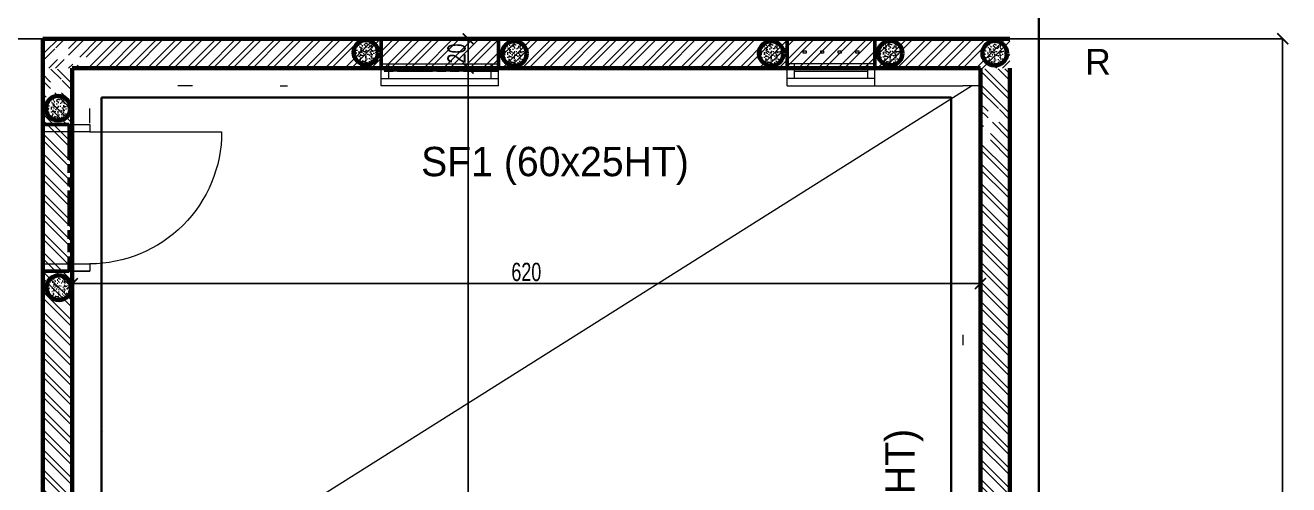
# Model space of a CAD drawing. Header units: metres. Extents: x -12536 to 12621, y -17191 to 9596.
# Drawn here: x -3964 to -3101, y 7312 to 7626 of the extents above; entities that cross this region are included whole.
import ezdxf

# ---------------------------------------------------------------- set-up
doc = ezdxf.new("R2010")
doc.units = ezdxf.units.M
doc.header["$MEASUREMENT"] = 0
doc.header["$PDMODE"] = 2
doc.header["$PDSIZE"] = 0.25
doc.linetypes.add('ACAD_ISO09W100', pattern=[45, 24, -3, 6, -3, 6, -3])
for name, color, linetype, lineweight in [('B-COT', 1, 'Continuous', 18), ('B-HAC', 8, 'Continuous', 9), ('B-HACH', 8, 'Continuous', 9), ('B-TEXT-NIVEAU', 3, 'Continuous', 20), ('B-TITRE POTEAUX', 7, 'Continuous', 60), ('B-VOILE-BA', 7, 'Continuous', 60)]:
    doc.layers.add(name, color=color, linetype=linetype, lineweight=lineweight)
for name, color, linetype in [('B-HATCH-RELEVE', 7, 'Continuous'), ('Calque commun', 7, 'Continuous'), ('Layer7', 7, 'Continuous')]:
    doc.layers.add(name, color=color, linetype=linetype)
doc.styles.add('Arial', font='arial.ttf', dxfattribs={"height": 0.128})
doc.styles.add('Century Gothic4', font='GOTHIC.TTF', dxfattribs={"height": 0.4})
doc.styles.add('TEXTE', font='arial.ttf', dxfattribs={"width": 0.7})
doc.dimstyles.new('COT 50', dxfattribs={"dimscale": 0.05, "dimtxt": 250, "dimasz": 150, "dimexe": 1, "dimexo": 2, "dimgap": 30, "dimtad": 1, "dimdec": 1, "dimrnd": 0.5, "dimzin": 12, "dimdsep": 46, "dimtxsty": 'TEXTE', "dimblk1": 'ARCHTICK', "dimblk2": 'ARCHTICK', "dimsah": 1, "dimcen": 0, "dimdle": 1.5, "dimclrd": 1, "dimclre": 1, "dimclrt": 3, "dimadec": 0, "dimazin": 0, "dimtfac": 1, "dimtdec": 1, "dimtmove": 0, "dimatfit": 3, "dimldrblk": 'ARCHTICK', "dimfxl": 1, "dimtolj": 1, "dimtzin": 0, "dimarcsym": 0})

# ---------------------------------------------------------------- blocks, each defined once
blk = doc.blocks.new('Block52879')
at = {"layer": 'Calque commun', "color": 7, "linetype": 'Continuous', "lineweight": 20}
for p, q in [((25.8015, -14.3466), (26.0015, -14.3466)), ((25.8015, -14.5466), (25.8015, -14.5466))]:
    blk.add_line(p, q, dxfattribs=at)
at = {"layer": 'Calque commun', "color": 7, "linetype": 'Continuous', "lineweight": 5}
blk.add_line((25.8015, -14.6666), (25.6815, -14.6666), dxfattribs=at)
blk = doc.blocks.new('@PRES_1_$$_1-32')
at = {"layer": 'Calque commun', "color": 5, "linetype": 'Continuous', "lineweight": 5}
for p, q in [((0, 0.32), (0.8, 0.32)), ((0.8, 0.15), (0, 0.15)), ((0.05, 0.05), (0.05, 0.15)), ((0.05, 0.1), (0.75, 0.1)), ((0.75, 0.15), (0.75, 0.05)), ((0.8, 0.05), (0, 0.05)), ((0, 0), (0.8, 0))]:
    blk.add_line(p, q, dxfattribs=at)
blk = doc.blocks.new('@PRES_1_$$_1-33')
at = {"layer": 'Calque commun', "color": 7, "linetype": 'Continuous', "lineweight": 5}
blk.add_line((0, 0), (0, 0.32), dxfattribs=at)
blk = doc.blocks.new('@PRES_1_$$_1-34')
at = {"layer": 'Calque commun', "color": 7, "linetype": 'Continuous', "lineweight": 5}
blk.add_line((0, 0), (0, 0.32), dxfattribs=at)
blk = doc.blocks.new('INTER_2D_COMB12')
at = {"layer": 'Calque commun', "color": 0, "linetype": 'ByBlock', "lineweight": -2}
for name in ['@PRES_1_$$_1-32', '@PRES_1_$$_1-33']:
    blk.add_blockref(name, (0, 0), dxfattribs=at)
at = {"layer": 'Calque commun', "color": 0, "linetype": 'ByBlock', "lineweight": -2, "extrusion": (0, 0, -1), "xscale": -1, "yscale": -1, "zscale": -1, "rotation": 180}
blk.add_blockref('@PRES_1_$$_1-34', (-0.8, 0), dxfattribs=at)
blk = doc.blocks.new('PLACED_COMB12')
at = {"layer": 'Calque commun', "color": 0, "linetype": 'ByBlock', "lineweight": -2}
blk.add_blockref('INTER_2D_COMB12', (0, 0), dxfattribs=at)
blk = doc.blocks.new('@PRES_1_$$_1-38')
at = {"layer": 'Calque commun', "color": 5, "linetype": 'Continuous', "lineweight": 5}
for p, q in [((0, 0.32), (0.6, 0.32)), ((0.6, 0.15), (0, 0.15)), ((0.05, 0.05), (0.05, 0.15)), ((0.05, 0.1), (0.55, 0.1)), ((0.55, 0.15), (0.55, 0.05)), ((0.6, 0.05), (0, 0.05)), ((0, 0), (0.6, 0))]:
    blk.add_line(p, q, dxfattribs=at)
blk = doc.blocks.new('@PRES_1_$$_1-39')
at = {"layer": 'Calque commun', "color": 7, "linetype": 'Continuous', "lineweight": 5}
blk.add_line((0, 0), (0, 0.32), dxfattribs=at)
blk = doc.blocks.new('@PRES_1_$$_1-40')
at = {"layer": 'Calque commun', "color": 7, "linetype": 'Continuous', "lineweight": 5}
blk.add_line((0, 0), (0, 0.32), dxfattribs=at)
blk = doc.blocks.new('INTER_2D_COMB14')
at = {"layer": 'Calque commun', "color": 0, "linetype": 'ByBlock', "lineweight": -2}
for name in ['@PRES_1_$$_1-38', '@PRES_1_$$_1-39']:
    blk.add_blockref(name, (0, 0), dxfattribs=at)
at = {"layer": 'Calque commun', "color": 0, "linetype": 'ByBlock', "lineweight": -2, "extrusion": (0, 0, -1), "xscale": -1, "yscale": -1, "zscale": -1, "rotation": 180}
blk.add_blockref('@PRES_1_$$_1-40', (-0.6, 0), dxfattribs=at)
blk = doc.blocks.new('PLACED_COMB14')
at = {"layer": 'Calque commun', "color": 0, "linetype": 'ByBlock', "lineweight": -2}
blk.add_blockref('INTER_2D_COMB14', (0, 0), dxfattribs=at)
blk = doc.blocks.new('_ArchTick')
at = {"color": 0, "linetype": 'ByBlock', "const_width": 0.15}
blk.add_lwpolyline([(-0.5, -0.5), (0.5, 0.5)], dxfattribs=at)
blk = doc.blocks.new('*D848')
at = {"layer": 'B-HATCH-RELEVE', "color": 1, "lineweight": -2, "transparency": 16777216}
for p, q in [((-3951.86, 7616.74), (-5395.83, 7616.74)), ((-5395.78, 7484.2), (-5395.78, 7616.81)), ((-5231.86, 7484.28), (-5395.83, 7484.28))]:
    blk.add_line(p, q, dxfattribs=at)
at = {"layer": 'Defpoints', "color": 0, "transparency": 16777216}
for p in [(-5395.78, 7616.74), (-3951.76, 7616.74), (-5231.76, 7484.28)]:
    blk.add_point(p, dxfattribs=at)
at = {"layer": 'B-HATCH-RELEVE', "color": 1, "lineweight": -2, "transparency": 16777216, "xscale": 7.5, "yscale": 7.5, "zscale": 7.5}
for p, rotation in [((-5395.78, 7616.74), 90), ((-5395.78, 7484.28), 270)]:
    blk.add_blockref('_ArchTick', p, dxfattribs=dict(at, rotation=rotation))
at = {"layer": 'B-HATCH-RELEVE', "color": 3, "transparency": 16777216, "insert": (-5403.67, 7550.51), "char_height": 12.5, "attachment_point": 5, "rotation": 90, "style": 'TEXTE'}
blk.add_mtext('\\A1;132.5', dxfattribs=at)
blk = doc.blocks.new('*D854')
at = {"layer": 'B-HATCH-RELEVE', "color": 1, "lineweight": -2, "transparency": 16777216}
for p, q in [((-3661.56, 7616.74), (-3661.51, 7616.74)), ((-3661.46, 6736.66), (-3661.46, 7616.81)), ((-3661.56, 6736.74), (-3661.51, 6736.74))]:
    blk.add_line(p, q, dxfattribs=at)
at = {"layer": 'Defpoints', "color": 0, "transparency": 16777216}
for p in [(-3661.46, 7616.74), (-3661.46, 7616.74), (-3661.46, 6736.74)]:
    blk.add_point(p, dxfattribs=at)
at = {"layer": 'B-HATCH-RELEVE', "color": 1, "lineweight": -2, "transparency": 16777216, "xscale": 7.5, "yscale": 7.5, "zscale": 7.5}
for p, rotation in [((-3661.46, 7616.74), 90), ((-3661.46, 6736.74), 270)]:
    blk.add_blockref('_ArchTick', p, dxfattribs=dict(at, rotation=rotation))
at = {"layer": 'B-HATCH-RELEVE', "color": 3, "transparency": 16777216, "insert": (-3669.34, 7176.74), "char_height": 12.5, "attachment_point": 5, "rotation": 90, "style": 'TEXTE'}
blk.add_mtext('\\A1;880', dxfattribs=at)
blk = doc.blocks.new('*D855')
at = {"layer": 'B-HATCH-RELEVE', "color": 1, "lineweight": -2, "transparency": 16777216}
for p, q in [((-3661.56, 7616.74), (-3661.51, 7616.74)), ((-3661.46, 7616.81), (-3661.46, 7596.66)), ((-3661.56, 7596.74), (-3661.51, 7596.74))]:
    blk.add_line(p, q, dxfattribs=at)
at = {"layer": 'Defpoints', "color": 0, "transparency": 16777216}
for p in [(-3661.46, 7616.74), (-3661.46, 7596.74), (-3661.46, 7596.74)]:
    blk.add_point(p, dxfattribs=at)
at = {"layer": 'B-HATCH-RELEVE', "color": 1, "lineweight": -2, "transparency": 16777216, "xscale": 7.5, "yscale": 7.5, "zscale": 7.5}
for p, rotation in [((-3661.46, 7616.74), 90), ((-3661.46, 7596.74), 270)]:
    blk.add_blockref('_ArchTick', p, dxfattribs=dict(at, rotation=rotation))
at = {"layer": 'B-HATCH-RELEVE', "color": 3, "transparency": 16777216, "insert": (-3669.34, 7606.74), "char_height": 12.5, "attachment_point": 5, "rotation": 90, "style": 'TEXTE'}
blk.add_mtext('\\A1;20', dxfattribs=at)
blk = doc.blocks.new('*D856')
at = {"layer": 'B-HATCH-RELEVE', "color": 1, "lineweight": -2, "transparency": 16777216}
for p, q in [((-3291.66, 7616.74), (-3105.35, 7616.74)), ((-3105.4, 7616.81), (-3105.4, 6716.66)), ((-3291.66, 6716.74), (-3105.35, 6716.74))]:
    blk.add_line(p, q, dxfattribs=at)
at = {"layer": 'Defpoints', "color": 0, "transparency": 16777216}
for p in [(-3291.76, 7616.74), (-3291.76, 6716.74), (-3105.4, 6716.74)]:
    blk.add_point(p, dxfattribs=at)
at = {"layer": 'B-HATCH-RELEVE', "color": 1, "lineweight": -2, "transparency": 16777216, "xscale": 7.5, "yscale": 7.5, "zscale": 7.5}
for p, rotation in [((-3105.4, 7616.74), 90), ((-3105.4, 6716.74), 270)]:
    blk.add_blockref('_ArchTick', p, dxfattribs=dict(at, rotation=rotation))
at = {"layer": 'B-HATCH-RELEVE', "color": 3, "transparency": 16777216, "insert": (-3113.29, 7166.74), "char_height": 12.5, "attachment_point": 5, "rotation": 90, "style": 'TEXTE'}
blk.add_mtext('\\A1;900', dxfattribs=at)
blk = doc.blocks.new('@PRES_1_$$_1-20')
at = {"layer": 'Calque commun', "color": 5, "linetype": 'Continuous', "lineweight": 5}
blk.add_line((0.05, 0.32), (0.05, 1.22), dxfattribs=at)
at = {"layer": 'Calque commun', "color": 5, "linetype": 'Continuous', "lineweight": 5, "flags": 128}
blk.add_lwpolyline([(0.05, 1.22, -0.414214), (0.95, 0.32)], format="xyb", dxfattribs=at)
at = {"layer": 'Calque commun', "color": 5, "linetype": 'Continuous', "lineweight": 5}
mesh = blk.add_polyface(dxfattribs=at)
corners = [(0, 0), (0, 0.32), (0.05, 0.32), (0.05, 0)]
mesh.append_faces([[corners[k] for k in face] for face in [(0, 1, 2, 3)]], dxfattribs={"color": 5})
mesh = blk.add_polyface(dxfattribs=at)
corners = [(0.95, 0), (0.95, 0.32), (1, 0.32), (1, 0)]
mesh.append_faces([[corners[k] for k in face] for face in [(0, 1, 2, 3)]], dxfattribs={"color": 5})
blk = doc.blocks.new('@PRES_1_$$_1-21')
at = {"layer": 'Calque commun', "color": 0, "linetype": 'ByBlock', "lineweight": -2}
blk.add_line((0, 0), (0, 0.32), dxfattribs=at)
blk = doc.blocks.new('@PRES_1_$$_1-22')
at = {"layer": 'Calque commun', "color": 0, "linetype": 'ByBlock', "lineweight": -2}
blk.add_line((0, 0), (0, 0.32), dxfattribs=at)
blk = doc.blocks.new('INTER_2D_COMB8')
at = {"layer": 'Layer7', "color": 0, "linetype": 'ByBlock', "lineweight": -2}
blk.add_blockref('@PRES_1_$$_1-20', (0, 0), dxfattribs=at)
at = {"layer": 'Layer7', "color": 7, "linetype": 'Continuous', "lineweight": 5}
blk.add_blockref('@PRES_1_$$_1-21', (0, 0), dxfattribs=at)
at = {"layer": 'Layer7', "color": 7, "linetype": 'Continuous', "lineweight": 5, "extrusion": (0, 0, -1), "xscale": -1, "yscale": -1, "zscale": -1, "rotation": 180}
blk.add_blockref('@PRES_1_$$_1-22', (-1, 0), dxfattribs=at)
blk = doc.blocks.new('PLACED_COMB8')
at = {"layer": 'Layer7', "color": 0, "linetype": 'ByBlock', "lineweight": -2}
blk.add_blockref('INTER_2D_COMB8', (0, 0), dxfattribs=at)
blk = doc.blocks.new('*D1021')
at = {"layer": 'B-HATCH-RELEVE', "color": 1, "linetype": 'ByBlock', "lineweight": -2, "transparency": 16777216}
for p, q in [((-3951.84, 7228.01), (-3931.69, 7228.01)), ((-3951.76, 7228.01), (-3951.76, 7228.06)), ((-3931.76, 7228.01), (-3931.76, 7227.96))]:
    blk.add_line(p, q, dxfattribs=at)
at = {"layer": 'Defpoints', "color": 0, "transparency": 16777216}
for p in [(-3931.76, 7449.71), (-3951.76, 7228.01), (-3931.76, 7228.01)]:
    blk.add_point(p, dxfattribs=at)
at = {"layer": 'B-HATCH-RELEVE', "color": 1, "lineweight": -2, "transparency": 16777216, "xscale": 7.5, "yscale": 7.5, "zscale": 7.5, "rotation": 180}
blk.add_blockref('_ArchTick', (-3951.76, 7228.01), dxfattribs=at)
at = {"layer": 'B-HATCH-RELEVE', "color": 1, "lineweight": -2, "transparency": 16777216, "xscale": 7.5, "yscale": 7.5, "zscale": 7.5}
blk.add_blockref('_ArchTick', (-3931.76, 7228.01), dxfattribs=at)
at = {"layer": 'B-HATCH-RELEVE', "color": 3, "transparency": 16777216, "insert": (-3941.76, 7235.89), "char_height": 12.5, "attachment_point": 5, "style": 'TEXTE'}
blk.add_mtext('\\A1;20', dxfattribs=at)
blk = doc.blocks.new('*D1022')
at = {"layer": 'B-HATCH-RELEVE', "color": 1, "linetype": 'ByBlock', "lineweight": -2, "transparency": 16777216}
for p, q in [((-3931.84, 7449.71), (-3311.69, 7449.71)), ((-3931.76, 7449.71), (-3931.76, 7449.76)), ((-3311.76, 7449.7), (-3311.76, 7449.76))]:
    blk.add_line(p, q, dxfattribs=at)
at = {"layer": 'Defpoints', "color": 0, "transparency": 16777216}
for p in [(-3931.76, 7449.71), (-3311.76, 7449.71), (-3311.76, 7228.01)]:
    blk.add_point(p, dxfattribs=at)
at = {"layer": 'B-HATCH-RELEVE', "color": 1, "lineweight": -2, "transparency": 16777216, "xscale": 7.5, "yscale": 7.5, "zscale": 7.5, "rotation": 180}
blk.add_blockref('_ArchTick', (-3931.76, 7449.71), dxfattribs=at)
at = {"layer": 'B-HATCH-RELEVE', "color": 1, "lineweight": -2, "transparency": 16777216, "xscale": 7.5, "yscale": 7.5, "zscale": 7.5}
blk.add_blockref('_ArchTick', (-3311.76, 7449.71), dxfattribs=at)
at = {"layer": 'B-HATCH-RELEVE', "color": 3, "transparency": 16777216, "insert": (-3621.76, 7457.59), "char_height": 12.5, "attachment_point": 5, "style": 'TEXTE'}
blk.add_mtext('\\A1;620', dxfattribs=at)

msp = doc.modelspace()

# ---------------------------------------------------------------- hatches: boundary and pattern name
at = {"layer": 'B-HAC'}
h = msp.add_hatch(dxfattribs=at)
h.set_pattern_fill('ANSI32', color=256)
h.set_pattern_definition([(45, (-66833.309, 99701.394), (-6.7351921, 6.7351921), []), (45, (-66828.819, 99701.394), (-6.7351921, 6.7351921), [])])
h.paths.add_polyline_path([(-3950.608, 7616.723), (-3291.764, 7616.647), (-3291.764, 7596.647), (-3950.608, 7596.723)])
h.paths.add_polyline_path([(-3931.446, 7598.808), (-3931.371, 7604.316), (-3921.028, 7604.316), (-3921.102, 7598.808)], flags=16)
h.paths.add_polyline_path([(-3943.603, 7602.717), (-3943.648, 7610.55), (-3934.376, 7610.576), (-3934.331, 7602.743)], flags=16)
h = msp.add_hatch(dxfattribs=at)
h.set_pattern_fill('ANSI32', color=256, angle=-90)
h.set_pattern_definition([(315, (88152.149, 70478.792), (6.7351921, 6.7351921), []), (315, (88152.149, 70474.302), (6.7351921, 6.7351921), [])])
h.paths.add_polyline_path([(-3932.522, 7596.091), (-3932.598, 6420.233), (-3952.598, 6420.233), (-3952.522, 7596.091)])
h.paths.add_polyline_path([(-3950.437, 7576.929), (-3944.929, 7576.854), (-3944.929, 7566.511), (-3950.437, 7566.585)], flags=16)
h.paths.add_polyline_path([(-3946.528, 7589.086), (-3938.695, 7589.131), (-3938.669, 7579.859), (-3946.502, 7579.814)], flags=16)
h = msp.add_hatch(dxfattribs=at)
h.set_pattern_fill('ANSI32', color=256, angle=-90)
h.set_pattern_definition([(315, (88792.148, 70458.817), (6.7351921, 6.7351921), []), (315, (88792.148, 70454.327), (6.7351921, 6.7351921), [])])
h.paths.add_polyline_path([(-3292.523, 7596.298), (-3292.599, 6717.033), (-3312.599, 6717.033), (-3312.523, 7596.298)])
h.paths.add_polyline_path([(-3310.438, 7556.954), (-3304.93, 7556.879), (-3304.93, 7546.536), (-3310.438, 7546.611)], flags=16)
h.paths.add_polyline_path([(-3306.529, 7569.111), (-3298.696, 7569.156), (-3298.67, 7559.884), (-3306.503, 7559.839)], flags=16)
at = {"layer": 'B-HACH', "ltscale": 0.225}
h = msp.add_hatch(dxfattribs=at)
h.set_pattern_fill('AR-CONC', color=256, scale=0.028, style=0)
h.set_pattern_definition([(50, (4203.307, 18943.947), (5.1011707, -0.4462944), [0.5334, -5.8674]), (355, (4203.307, 18943.947), (-0.9867991, 5.349586), [0.42672, -4.69392]), (100.451, (4203.732, 18943.9096), (4.11439, 4.9032673), [0.45332, -4.98652]), (46.1842, (4203.307, 18945.369), (7.5902131, -1.1771852), [0.8001, -8.8011]), (96.6356, (4203.939, 18945.271), (6.6473186, 6.9279156), [0.67998, -7.47978]), (351.184, (4203.307, 18945.369), (6.647329, 6.9279033), [0.64008, -7.04088]), (21, (4204.018, 18945.0136), (4.2452166, -2.8634345), [0.5334, -5.8674]), (326, (4204.018, 18945.0136), (1.7304568, 5.157263), [0.42672, -4.69392]), (71.4514, (4204.372, 18944.775), (5.9756617, 2.29384), [0.45332, -4.98652]), (37.5, (4203.3068, 18943.9468), (0.0864809, 2.3675411), [0, -4.637024, 0, -4.76504, 0, -4.7117]), (7.5, (4203.3068, 18943.9468), (1.87095055, 2.8050561), [0, -2.716784, 0, -4.530344, 0, -1.79578]), (327.5, (4201.7208, 18943.9468), (3.79653666, -0.16040483), [0, -1.778, 0, -5.54736, 0, -7.36092]), (317.5, (4201.0096, 18943.9468), (4.1476171, 0.71194175), [0, -2.3114, 0, -3.684016, 0, -5.22732])])
h.paths.add_polyline_path([(-3722.88, 7607.484, 1), (-3739.68, 7607.484, 1)])
h = msp.add_hatch(dxfattribs=at)
h.set_pattern_fill('AR-CONC', color=256, scale=0.028, style=0)
h.set_pattern_definition([(50, (4304.7074, 18943.1895), (5.1011707, -0.4462944), [0.5334, -5.8674]), (355, (4304.7074, 18943.1895), (-0.9867991, 5.349586), [0.42672, -4.69392]), (100.451, (4305.1325, 18943.1523), (4.11439, 4.9032673), [0.45332, -4.98652]), (46.1842, (4304.7074, 18944.612), (7.5902131, -1.1771852), [0.8001, -8.8011]), (96.6356, (4305.34, 18944.514), (6.6473186, 6.9279156), [0.67998, -7.47978]), (351.184, (4304.707, 18944.612), (6.647329, 6.9279033), [0.64008, -7.04088]), (21, (4305.4186, 18944.2563), (4.2452166, -2.8634345), [0.5334, -5.8674]), (326, (4305.4186, 18944.2563), (1.7304568, 5.157263), [0.42672, -4.69392]), (71.4514, (4305.7723, 18944.0177), (5.9756617, 2.29384), [0.45332, -4.98652]), (37.5, (4304.7074, 18943.1895), (0.0864809, 2.3675411), [0, -4.637024, 0, -4.76504, 0, -4.7117]), (7.5, (4304.7074, 18943.1895), (1.87095055, 2.8050561), [0, -2.716784, 0, -4.530344, 0, -1.79578]), (327.5, (4303.1214, 18943.1895), (3.79653666, -0.16040483), [0, -1.778, 0, -5.54736, 0, -7.36092]), (317.5, (4302.4102, 18943.1895), (4.1476171, 0.71194175), [0, -2.3114, 0, -3.684016, 0, -5.22732])])
h.paths.add_polyline_path([(-3621.48, 7606.726, 1), (-3638.28, 7606.726, 1)])
h = msp.add_hatch(dxfattribs=at)
h.set_pattern_fill('AR-CONC', color=256, scale=0.028, style=0)
h.set_pattern_definition([(50, (4480.025, 18943.2257), (5.1011707, -0.4462944), [0.5334, -5.8674]), (355, (4480.025, 18943.2257), (-0.9867991, 5.349586), [0.42672, -4.69392]), (100.451, (4480.45, 18943.1885), (4.11439, 4.9032673), [0.45332, -4.98652]), (46.1842, (4480.025, 18944.648), (7.5902131, -1.1771852), [0.8001, -8.8011]), (96.6356, (4480.6575, 18944.55), (6.6473186, 6.9279156), [0.67998, -7.47978]), (351.184, (4480.025, 18944.648), (6.647329, 6.9279033), [0.64008, -7.04088]), (21, (4480.736, 18944.2925), (4.2452166, -2.8634345), [0.5334, -5.8674]), (326, (4480.736, 18944.2925), (1.7304568, 5.157263), [0.42672, -4.69392]), (71.4514, (4481.09, 18944.054), (5.9756617, 2.29384), [0.45332, -4.98652]), (37.5, (4480.025, 18943.2257), (0.0864809, 2.3675411), [0, -4.637024, 0, -4.76504, 0, -4.7117]), (7.5, (4480.025, 18943.2257), (1.87095055, 2.8050561), [0, -2.716784, 0, -4.530344, 0, -1.79578]), (327.5, (4478.439, 18943.2257), (3.79653666, -0.16040483), [0, -1.778, 0, -5.54736, 0, -7.36092]), (317.5, (4477.7278, 18943.2257), (4.1476171, 0.71194175), [0, -2.3114, 0, -3.684016, 0, -5.22732])])
h.paths.add_polyline_path([(-3446.162, 7606.762, 1), (-3462.962, 7606.762, 1)])
h = msp.add_hatch(dxfattribs=at)
h.set_pattern_fill('AR-CONC', color=256, scale=0.028, style=0)
h.set_pattern_definition([(50, (4561.2495, 18943.4008), (5.1011707, -0.4462944), [0.5334, -5.8674]), (355, (4561.2495, 18943.401), (-0.9867991, 5.349586), [0.42672, -4.69392]), (100.451, (4561.6746, 18943.3636), (4.11439, 4.9032673), [0.45332, -4.98652]), (46.1842, (4561.2495, 18944.823), (7.5902131, -1.1771852), [0.8001, -8.8011]), (96.6356, (4561.882, 18944.725), (6.6473186, 6.9279156), [0.67998, -7.47978]), (351.184, (4561.2495, 18944.823), (6.647329, 6.9279033), [0.64008, -7.04088]), (21, (4561.9607, 18944.4676), (4.2452166, -2.8634345), [0.5334, -5.8674]), (326, (4561.961, 18944.4676), (1.7304568, 5.157263), [0.42672, -4.69392]), (71.4514, (4562.3145, 18944.229), (5.9756617, 2.29384), [0.45332, -4.98652]), (37.5, (4561.2495, 18943.4008), (0.0864809, 2.3675411), [0, -4.637024, 0, -4.76504, 0, -4.7117]), (7.5, (4561.2495, 18943.4008), (1.87095055, 2.8050561), [0, -2.716784, 0, -4.530344, 0, -1.79578]), (327.5, (4559.6636, 18943.4008), (3.79653666, -0.16040483), [0, -1.778, 0, -5.54736, 0, -7.36092]), (317.5, (4558.9524, 18943.4008), (4.1476171, 0.71194175), [0, -2.3114, 0, -3.684016, 0, -5.22732])])
h.paths.add_polyline_path([(-3364.938, 7606.938, 1), (-3381.738, 7606.938, 1)])
h = msp.add_hatch(dxfattribs=at)
h.set_pattern_fill('AR-CONC', color=256, scale=0.028, style=0)
h.set_pattern_definition([(50, (4632.594, 18943.36), (5.1011707, -0.4462944), [0.5334, -5.8674]), (355, (4632.594, 18943.36), (-0.9867991, 5.349586), [0.42672, -4.69392]), (100.451, (4633.0193, 18943.323), (4.11439, 4.9032673), [0.45332, -4.98652]), (46.1842, (4632.594, 18944.7824), (7.5902131, -1.1771852), [0.8001, -8.8011]), (96.6356, (4633.227, 18944.684), (6.6473186, 6.9279156), [0.67998, -7.47978]), (351.184, (4632.594, 18944.7824), (6.647329, 6.9279033), [0.64008, -7.04088]), (21, (4633.3054, 18944.427), (4.2452166, -2.8634345), [0.5334, -5.8674]), (326, (4633.3054, 18944.427), (1.7304568, 5.157263), [0.42672, -4.69392]), (71.4514, (4633.659, 18944.188), (5.9756617, 2.29384), [0.45332, -4.98652]), (37.5, (4632.5942, 18943.36), (0.0864809, 2.3675411), [0, -4.637024, 0, -4.76504, 0, -4.7117]), (7.5, (4632.5942, 18943.36), (1.87095055, 2.8050561), [0, -2.716784, 0, -4.530344, 0, -1.79578]), (327.5, (4631.0082, 18943.36), (3.79653666, -0.16040483), [0, -1.778, 0, -5.54736, 0, -7.36092]), (317.5, (4630.297, 18943.36), (4.1476171, 0.71194175), [0, -2.3114, 0, -3.684016, 0, -5.22732])])
h.paths.add_polyline_path([(-3293.593, 7606.897, 1), (-3310.393, 7606.897, 1)])
h = msp.add_hatch(dxfattribs=at)
h.set_pattern_fill('AR-CONC', color=256, scale=0.028, style=0)
h.set_pattern_definition([(50, (3993.182, 18905.87), (5.1011707, -0.4462944), [0.5334, -5.8674]), (355, (3993.182, 18905.87), (-0.9867991, 5.349586), [0.42672, -4.69392]), (100.451, (3993.607, 18905.8326), (4.11439, 4.9032673), [0.45332, -4.98652]), (46.1842, (3993.182, 18907.292), (7.5902131, -1.1771852), [0.8001, -8.8011]), (96.6356, (3993.8144, 18907.194), (6.6473186, 6.9279156), [0.67998, -7.47978]), (351.184, (3993.182, 18907.292), (6.647329, 6.9279033), [0.64008, -7.04088]), (21, (3993.893, 18906.9366), (4.2452166, -2.8634345), [0.5334, -5.8674]), (326, (3993.893, 18906.9366), (1.7304568, 5.157263), [0.42672, -4.69392]), (71.4514, (3994.247, 18906.698), (5.9756617, 2.29384), [0.45332, -4.98652]), (37.5, (3993.1819, 18905.8698), (0.0864809, 2.3675411), [0, -4.637024, 0, -4.76504, 0, -4.7117]), (7.5, (3993.182, 18905.8698), (1.87095055, 2.8050561), [0, -2.716784, 0, -4.530344, 0, -1.79578]), (327.5, (3991.596, 18905.8698), (3.79653666, -0.16040483), [0, -1.778, 0, -5.54736, 0, -7.36092]), (317.5, (3990.8847, 18905.8698), (4.1476171, 0.71194175), [0, -2.3114, 0, -3.684016, 0, -5.22732])])
h.paths.add_polyline_path([(-3933.005, 7569.407, 1), (-3949.805, 7569.407, 1)])
h = msp.add_hatch(dxfattribs=at)
h.set_pattern_fill('AR-CONC', color=256, scale=0.028, style=0)
h.set_pattern_definition([(50, (3993.6757, 18783.382), (5.1011707, -0.4462944), [0.5334, -5.8674]), (355, (3993.6757, 18783.382), (-0.9867991, 5.349586), [0.42672, -4.69392]), (100.451, (3994.101, 18783.345), (4.11439, 4.9032673), [0.45332, -4.98652]), (46.1842, (3993.6757, 18784.8045), (7.5902131, -1.1771852), [0.8001, -8.8011]), (96.6356, (3994.308, 18784.7064), (6.6473186, 6.9279156), [0.67998, -7.47978]), (351.184, (3993.676, 18784.8045), (6.647329, 6.9279033), [0.64008, -7.04088]), (21, (3994.387, 18784.449), (4.2452166, -2.8634345), [0.5334, -5.8674]), (326, (3994.387, 18784.449), (1.7304568, 5.157263), [0.42672, -4.69392]), (71.4514, (3994.7406, 18784.2103), (5.9756617, 2.29384), [0.45332, -4.98652]), (37.5, (3993.6757, 18783.3821), (0.0864809, 2.3675411), [0, -4.637024, 0, -4.76504, 0, -4.7117]), (7.5, (3993.6757, 18783.382), (1.87095055, 2.8050561), [0, -2.716784, 0, -4.530344, 0, -1.79578]), (327.5, (3992.0897, 18783.3821), (3.79653666, -0.16040483), [0, -1.778, 0, -5.54736, 0, -7.36092]), (317.5, (3991.3785, 18783.382), (4.1476171, 0.71194175), [0, -2.3114, 0, -3.684016, 0, -5.22732])])
h.paths.add_polyline_path([(-3932.512, 7446.919, 1), (-3949.312, 7446.919, 1)])

# ---------------------------------------------------------------- linework, layer by layer
at = {"layer": 'B-COT', "color": 6, "linetype": 'ACAD_ISO09W100', "lineweight": 50}
for points in [[(-3720.762, 7616.738), (-3640.763, 7616.738), (-3640.763, 7595.459), (-3720.762, 7595.459)], [(-3443.767, 7616.713), (-3383.767, 7616.713), (-3383.767, 7596.738), (-3443.767, 7596.738)], [(-3933.762, 7458.199), (-3951.762, 7458.199), (-3951.762, 7558.199), (-3933.762, 7558.199)]]:
    msp.add_lwpolyline(points, close=True, dxfattribs=at)
at = {"layer": 'B-TEXT-NIVEAU', "color": 6}
msp.add_line((-4241.126, 7003.436, -34.014), (-3317.764, 7584.737), dxfattribs=at)
at = {"layer": 'B-VOILE-BA'}
for p, q in [((-3931.763, 7596.738), (-3383.766, 7596.738)), ((-3931.762, 7558.199), (-3931.762, 7596.738)), ((-3640.763, 7596.738), (-3443.767, 7596.738)), ((-3383.767, 7596.738), (-3311.763, 7596.738)), ((-3311.762, 7134.736), (-3311.762, 7596.713)), ((-3291.764, 7134.736), (-3291.764, 7596.713)), ((-3931.762, 7559.031), (-3931.762, 7280.854))]:
    msp.add_line(p, q, dxfattribs=at)
at = {"layer": 'B-VOILE-BA', "color": 2, "lineweight": 30}
for points in [[(-3971.761, 7636.738), (-3271.757, 7636.738), (-3271.896, 6696.711), (-3971.763, 6696.739)], [(-3911.761, 7576.738), (-3331.766, 7576.738), (-3331.887, 6756.713), (-3911.762, 6756.737)]]:
    msp.add_lwpolyline(points, close=True, dxfattribs=at)
at = {"layer": 'B-VOILE-BA'}
for centre in [(-3731.28, 7607.484), (-3629.88, 7606.726), (-3454.562, 7606.762), (-3373.338, 7606.938), (-3301.993, 7606.897), (-3941.405, 7569.407), (-3940.912, 7446.919)]:
    msp.add_circle(centre, 8.4, dxfattribs=at)
at = {"layer": 'B-VOILE-BA', "invisible_edges": 1}
msp.add_3dface([(-3951.762, 7300.738), (-3291.765, 7616.738), (-3951.762, 7616.738)], dxfattribs=at)
at = {"layer": 'Calque commun', "color": 7, "linetype": 'Continuous', "lineweight": 20}
for p, q in [((-3951.762, 7616.738), (-3720.762, 7616.738)), ((-3951.762, 7558.199), (-3951.762, 7616.738)), ((-3640.763, 7616.738), (-3443.767, 7616.738)), ((-3383.767, 7616.738), (-3291.763, 7616.738))]:
    msp.add_line(p, q, dxfattribs=at)
at = {"layer": 'Calque commun', "color": 12, "linetype": 'Continuous', "lineweight": 20}
for p, q in [((-3720.762, 7596.738), (-3720.762, 7616.738)), ((-3640.763, 7616.738), (-3640.763, 7596.738)), ((-3443.767, 7596.713), (-3443.767, 7616.713)), ((-3383.766, 7596.713), (-3383.766, 7616.713)), ((-3931.762, 7596.713), (-3720.762, 7596.738)), ((-3640.763, 7596.738), (-3443.767, 7596.713)), ((-3311.762, 7596.713), (-3383.766, 7596.713)), ((-3951.762, 7558.199), (-3931.763, 7558.199)), ((-3951.763, 7458.199), (-3935.762, 7458.199)), ((-3935.761, 7458.199), (-3929.761, 7458.199)), ((-3929.761, 7458.199), (-3935.761, 7458.199)), ((-3935.761, 7458.199), (-3931.762, 7458.199)), ((-3931.762, 7458.199), (-3931.762, 7195.216)), ((-3910.815, 7349.133), (-3910.872, 7349.133))]:
    msp.add_line(p, q, dxfattribs=at)
at = {"layer": 'Calque commun', "color": 16, "linetype": 'Continuous', "lineweight": 20}
for p, q in [((-3849.762, 7584.737), (-3859.762, 7584.737)), ((-3919.761, 7559.198), (-3919.761, 7569.198)), ((-3323.765, 7414.738), (-3323.765, 7407.738))]:
    msp.add_line(p, q, dxfattribs=at)
at = {"layer": 'Calque commun', "color": 15, "linetype": 'Continuous', "lineweight": 20}
msp.add_line((-3789.762, 7584.566), (-3784.762, 7584.566), dxfattribs=at)
at = {"layer": 'Calque commun', "color": 7, "linetype": 'Continuous', "lineweight": 5}
for p, q in [((-3443.767, 7584.737), (-3323.765, 7584.737)), ((-3931.762, 6736.738), (-3931.762, 7458.199))]:
    msp.add_line(p, q, dxfattribs=at)

# ---------------------------------------------------------------- block references
at = {"layer": 'B-VOILE-BA', "extrusion": (0, 0, -1), "xscale": -100, "yscale": -100, "zscale": -100, "rotation": 180}
msp.add_blockref('PLACED_COMB12', (3640.763, 7584.737), dxfattribs=at)
at = {"layer": 'Calque commun', "color": 0, "linetype": 'ByBlock', "lineweight": -2}
for name, p, xscale, yscale, zscale, rotation in [('PLACED_COMB14', (-3443.767, 7584.737), -100, -100, -100, 180), ('PLACED_COMB8', (-3951.762, 7558.199), 100, 100, 100, 270)]:
    msp.add_blockref(name, p, dxfattribs=dict(at, xscale=xscale, yscale=yscale, zscale=zscale, rotation=rotation))
at = {"layer": 'Calque commun', "color": 0, "linetype": 'ByBlock', "lineweight": -2, "xscale": 100, "yscale": 100, "zscale": 100}
msp.add_blockref('Block52879', (-5891.916, 9051.4), dxfattribs=at)

# ---------------------------------------------------------------- texts
at = {"layer": 'B-TITRE POTEAUX', "style": 'Arial'}
msp.add_text('R', height=17.5, dxfattribs=at).set_placement((-3240.361, 7592.386, -34.014))
at = {"layer": 'B-VOILE-BA', "style": 'Century Gothic4'}
msp.add_text('SF1 (60x25HT)', height=20, dxfattribs=at).set_placement((-3693.588, 7523.003))
msp.add_text('SF1 (60x25HT)', height=20, rotation=90, dxfattribs=at).set_placement((-3356.729, 7167.779))

# ---------------------------------------------------------------- dimensions: what is measured, and where the dimension line sits
at = {"layer": 'B-HATCH-RELEVE'}
for base, p1, p2, picture, middle in [((-5395.779, 7616.738), (-5231.761, 7484.277), (-3951.762, 7616.738), '*D848', (-5403.666, 7550.507)), ((-3661.456, 7616.738), (-3661.456, 6736.737), (-3661.456, 7616.738), '*D854', (-3669.338, 7176.737)), ((-3661.456, 7596.738), (-3661.456, 7616.738), (-3661.456, 7596.738), '*D855', (-3669.338, 7606.738))]:
    dim = msp.add_linear_dim(base=base, p1=p1, p2=p2, angle=90, dimstyle='COT 50', override={"dimtmove": 1}, dxfattribs=at)
    dim.commit()
    dim.dimension.update_dxf_attribs({"geometry": picture, "text_midpoint": middle})
dim = msp.add_linear_dim(base=(-3105.404, 6716.738), p1=(-3291.763, 7616.738), p2=(-3291.763, 6716.738), angle=90, dimstyle='COT 50', dxfattribs=at)
dim.commit()
dim.dimension.update_dxf_attribs({"geometry": '*D856', "text_midpoint": (-3113.286, 7166.738)})
for base, p1, p2, picture, middle in [((-3311.762, 7449.708), (-3931.762, 7449.708), (-3311.762, 7228.01), '*D1022', (-3621.762, 7457.59)), ((-3931.762, 7228.01), (-3951.762, 7228.01), (-3931.762, 7449.708), '*D1021', (-3941.762, 7235.892))]:
    dim = msp.add_linear_dim(base=base, p1=p1, p2=p2, dimstyle='COT 50', override={"dimtmove": 1, "dimfxl": 0.1, "dimfxlon": 1, "dimarcsym": 2}, dxfattribs=at)
    dim.commit()
    dim.dimension.update_dxf_attribs({"geometry": picture, "text_midpoint": middle})

# ---------------------------------------------------------------- meshes
at = {"layer": 'Calque commun', "color": 25, "linetype": 'Continuous', "lineweight": 20}
mesh = msp.add_polyface(dxfattribs=at)
corners = [(-3432.766, 7608.506), (-3430.766, 7608.506), (-3430.766, 7607.01), (-3432.766, 7607.01)]
mesh.append_faces([[corners[k] for k in face] for face in [(0, 1, 2, 3)]], dxfattribs={"color": 25})
mesh = msp.add_polyface(dxfattribs=at)
corners = [(-3420.766, 7608.506), (-3418.767, 7608.506), (-3418.767, 7607.01), (-3420.766, 7607.01)]
mesh.append_faces([[corners[k] for k in face] for face in [(0, 1, 2, 3)]], dxfattribs={"color": 25})
mesh = msp.add_polyface(dxfattribs=at)
corners = [(-3408.766, 7608.506), (-3406.766, 7608.506), (-3406.766, 7607.01), (-3408.766, 7607.01)]
mesh.append_faces([[corners[k] for k in face] for face in [(0, 1, 2, 3)]], dxfattribs={"color": 25})
mesh = msp.add_polyface(dxfattribs=at)
corners = [(-3396.766, 7608.506), (-3394.766, 7608.506), (-3394.766, 7607.01), (-3396.766, 7607.01)]
mesh.append_faces([[corners[k] for k in face] for face in [(0, 1, 2, 3)]], dxfattribs={"color": 25})

doc.saveas('drawing.dxf')
